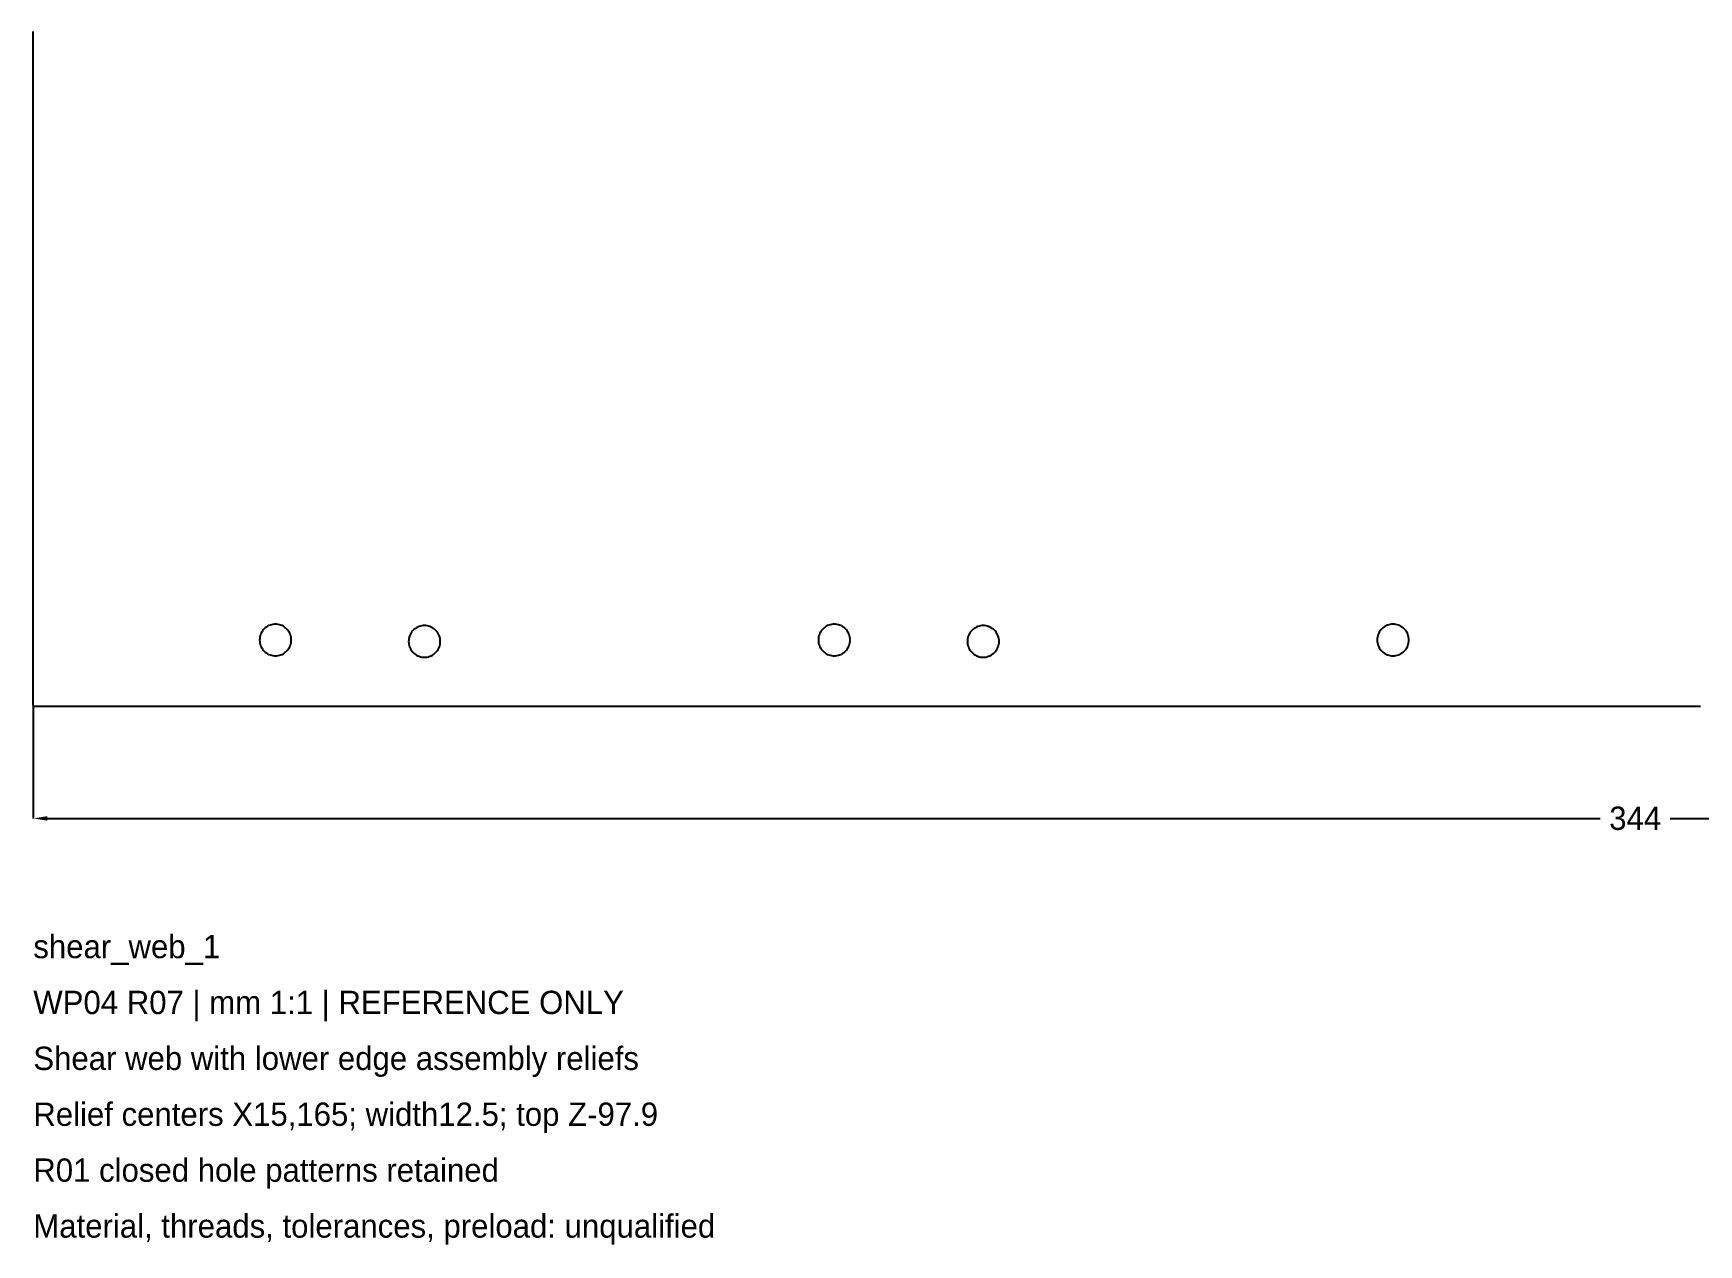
# Model space of a CAD drawing. Header units: millimetres. Extents: x 0 to 1218, y -458 to 26.
# Drawn here: x 860 to 1038.8, y -457.8 to -327.7 of the extents above; entities that cross this region are included whole.
import ezdxf

# ---------------------------------------------------------------- set-up
doc = ezdxf.new("R2010")
doc.units = ezdxf.units.MM
for name, color, linetype in [('DIMENSIONS', 2, 'Continuous'), ('GEOMETRY', 7, 'Continuous'), ('NOTES', 3, 'Continuous')]:
    doc.layers.add(name, color=color, linetype=linetype)
doc.dimstyles.get("Standard").update_dxf_attribs({"dimtxt": 2.5, "dimasz": 2.5, "dimexe": 1.25, "dimexo": 0.625, "dimtad": 1, "dimcen": 2.5, "dimazin": 3, "dimtfac": 1, "dimtmove": 0, "dimatfit": 3})

# ---------------------------------------------------------------- blocks, each defined once
blk = doc.blocks.new('_CLOSEDFILLED')
at = {"color": 0, "linetype": 'BYBLOCK'}
blk.add_solid([(-1, 0.16), (0, 0), (-1, -0.16)], dxfattribs=at)
blk = doc.blocks.new('*D11')
for p, q in [((860, -400), (860, -412)), ((1204, -400), (1204, -412)), ((861.5, -412), (1028.25, -412)), ((1035.75, -412), (1202.5, -412))]:
    blk.add_line(p, q)
at = {"layer": 'Defpoints'}
for p in [(860, -400), (1204, -400), (860, -412)]:
    blk.add_point(p, dxfattribs=at)
at = {"layer": 'DIMENSIONS', "xscale": 1.5, "yscale": 1.5, "rotation": 180}
blk.add_blockref('_CLOSEDFILLED', (860, -412), dxfattribs=at)
at = {"layer": 'DIMENSIONS', "xscale": 1.5, "yscale": 1.5}
blk.add_blockref('_CLOSEDFILLED', (1204, -412), dxfattribs=at)
at = {"layer": 'DIMENSIONS', "insert": (1032, -412), "char_height": 2.5, "attachment_point": 5}
blk.add_mtext('344', dxfattribs=at)

msp = doc.modelspace()

# ---------------------------------------------------------------- linework, layer by layer
at = {"layer": 'GEOMETRY'}
msp.add_lwpolyline([(1039.0002, -400), (1038.7503, -400), (1038.5003, -400), (1038.2503, -400), (1038.0004, -400), (1037.7504, -400), (1037.5004, -400), (1037.2505, -400), (1037.0005, -400), (1036.7505, -400), (1036.5006, -400), (1036.2506, -400), (1036.0006, -400), (1035.7507, -400), (1035.5007, -400), (1035.2507, -400), (1035.0008, -400), (1034.7508, -400), (1034.5008, -400), (1034.2509, -400), (1034.0009, -400), (1033.7509, -400), (1033.501, -400), (1033.251, -400), (1033.0011, -400), (1032.7511, -400), (1032.5011, -400), (1032.2512, -400), (1032.0012, -400), (1031.7512, -400), (1031.5013, -400), (1031.2513, -400), (1031.0013, -400), (1030.7514, -400), (1030.5014, -400), (1030.2514, -400), (1030.0015, -400), (1029.7515, -400), (1029.5015, -400), (1029.2516, -400), (1029.0016, -400), (1028.7516, -400), (1028.5017, -400), (1028.2517, -400), (1028.0017, -400), (1027.7518, -400), (1027.5018, -400), (1027.2518, -400), (1027.0019, -400), (1026.7519, -400), (1026.5019, -400), (1026.252, -400), (1026.002, -400), (1025.752, -400), (1025.5021, -400), (1025.2521, -400), (1025.0021, -400), (1024.7522, -400), (1024.5022, -400), (1024.2522, -400), (1024.0023, -400), (1023.7523, -400), (1023.5023, -400), (1023.2524, -400), (1023.0024, -400), (1022.7524, -400), (1022.5025, -400), (1022.2525, -400), (1022.0025, -400), (1021.7526, -400), (1021.5026, -400), (1021.2526, -400), (1021.0027, -400), (1020.7527, -400), (1020.5027, -400), (1020.2528, -400), (1020.0028, -400), (1019.7528, -400), (1019.5029, -400), (1019.2529, -400), (1019.003, -400), (1018.753, -400), (1018.503, -400), (1018.2531, -400), (1018.0031, -400), (1017.7531, -400), (1017.5032, -400), (1017.2532, -400), (1017.0032, -400), (1016.7533, -400), (1016.5033, -400), (1016.2533, -400), (1016.0034, -400), (1015.7534, -400), (1015.5034, -400), (1015.2535, -400), (1015.0035, -400), (1014.7535, -400), (1014.5036, -400), (1014.2536, -400), (1014.0036, -400), (1013.7537, -400), (1013.5037, -400), (1013.2537, -400), (1013.0038, -400), (1012.7538, -400), (1012.5038, -400), (1012.2539, -400), (1012.0039, -400), (1011.7539, -400), (1011.504, -400), (1011.254, -400), (1011.004, -400), (1010.7541, -400), (1010.5041, -400), (1010.2541, -400), (1010.0042, -400), (1009.7542, -400), (1009.5042, -400), (1009.2543, -400), (1009.0043, -400), (1008.7543, -400), (1008.5044, -400), (1008.2544, -400), (1008.0044, -400), (1007.7545, -400), (1007.5045, -400), (1007.2545, -400), (1007.0046, -400), (1006.7546, -400), (1006.5046, -400), (1006.2547, -400), (1006.0047, -400), (1005.7547, -400), (1005.5048, -400), (1005.2548, -400), (1005.0048, -400), (1004.7549, -400), (1004.5049, -400), (1004.255, -400), (1004.005, -400), (1003.755, -400), (1003.5051, -400), (1003.2551, -400), (1003.0051, -400), (1002.7552, -400), (1002.5052, -400), (1002.2552, -400), (1002.0053, -400), (1001.7553, -400), (1001.5053, -400), (1001.2554, -400), (1001.0054, -400), (1000.7554, -400), (1000.5055, -400), (1000.2555, -400), (1000.0055, -400), (999.7556, -400), (999.5056, -400), (999.2556, -400), (999.0057, -400), (998.7557, -400), (998.5057, -400), (998.2558, -400), (998.0058, -400), (997.7558, -400), (997.5059, -400), (997.2559, -400), (997.0059, -400), (996.756, -400), (996.506, -400), (996.256, -400), (996.0061, -400), (995.7561, -400), (995.5061, -400), (995.2562, -400), (995.0062, -400), (994.7562, -400), (994.5063, -400), (994.2563, -400), (994.0063, -400), (993.7564, -400), (993.5064, -400), (993.2564, -400), (993.0065, -400), (992.7565, -400), (992.5065, -400), (992.2566, -400), (992.0066, -400), (991.7566, -400), (991.5067, -400), (991.2567, -400), (991.0067, -400), (990.7568, -400), (990.5068, -400), (990.2569, -400), (990.0069, -400), (989.7569, -400), (989.507, -400), (989.257, -400), (989.007, -400), (988.7571, -400), (988.5071, -400), (988.2571, -400), (988.0072, -400), (987.7572, -400), (987.5072, -400), (987.2573, -400), (987.0073, -400), (986.7573, -400), (986.5074, -400), (986.2574, -400), (986.0074, -400), (985.7575, -400), (985.5075, -400), (985.2575, -400), (985.0076, -400), (984.7576, -400), (984.5076, -400), (984.2577, -400), (984.0077, -400), (983.7577, -400), (983.5078, -400), (983.2578, -400), (983.0078, -400), (982.7579, -400), (982.5079, -400), (982.2579, -400), (982.008, -400), (981.758, -400), (981.508, -400), (981.2581, -400), (981.0081, -400), (980.7581, -400), (980.5082, -400), (980.2582, -400), (980.0082, -400), (979.7583, -400), (979.5083, -400), (979.2583, -400), (979.0084, -400), (978.7584, -400), (978.5084, -400), (978.2585, -400), (978.0085, -400), (977.7585, -400), (977.5086, -400), (977.2586, -400), (977.0086, -400), (976.7587, -400), (976.5087, -400), (976.2587, -400), (976.0088, -400), (975.7588, -400), (975.5089, -400), (975.2589, -400), (975.0089, -400), (974.759, -400), (974.509, -400), (974.259, -400), (974.0091, -400), (973.7591, -400), (973.5091, -400), (973.2592, -400), (973.0092, -400), (972.7592, -400), (972.5093, -400), (972.2593, -400), (972.0093, -400), (971.7594, -400), (971.5094, -400), (971.2594, -400), (971.0095, -400), (970.7595, -400), (970.5095, -400), (970.2596, -400), (970.0096, -400), (969.7596, -400), (969.5097, -400), (969.2597, -400), (969.0097, -400), (968.7598, -400), (968.5098, -400), (968.2598, -400), (968.0099, -400), (967.7599, -400), (967.5099, -400), (967.26, -400), (967.01, -400), (966.76, -400), (966.5101, -400), (966.2601, -400), (966.0101, -400), (965.7602, -400), (965.5102, -400), (965.2602, -400), (965.0103, -400), (964.7603, -400), (964.5103, -400), (964.2604, -400), (964.0104, -400), (963.7604, -400), (963.5105, -400), (963.2605, -400), (963.0105, -400), (962.7606, -400), (962.5106, -400), (962.2606, -400), (962.0107, -400), (961.7607, -400), (961.5108, -400), (961.2608, -400), (961.0108, -400), (960.7609, -400), (960.5109, -400), (960.2609, -400), (960.011, -400), (959.761, -400), (959.511, -400), (959.2611, -400), (959.0111, -400), (958.7611, -400), (958.5112, -400), (958.2612, -400), (958.0112, -400), (957.7613, -400), (957.5113, -400), (957.2613, -400), (957.0114, -400), (956.7614, -400), (956.5114, -400), (956.2615, -400), (956.0115, -400), (955.7615, -400), (955.5116, -400), (955.2616, -400), (955.0116, -400), (954.7617, -400), (954.5117, -400), (954.2617, -400), (954.0118, -400), (953.7618, -400), (953.5118, -400), (953.2619, -400), (953.0119, -400), (952.7619, -400), (952.512, -400), (952.262, -400), (952.012, -400), (951.7621, -400), (951.5121, -400), (951.2621, -400), (951.0122, -400), (950.7622, -400), (950.5122, -400), (950.2623, -400), (950.0123, -400), (949.7623, -400), (949.5124, -400), (949.2624, -400), (949.0124, -400), (948.7625, -400), (948.5125, -400), (948.2625, -400), (948.0126, -400), (947.7626, -400), (947.5126, -400), (947.2627, -400), (947.0127, -400), (946.7628, -400), (946.5128, -400), (946.2628, -400), (946.0129, -400), (945.7629, -400), (945.5129, -400), (945.263, -400), (945.013, -400), (944.763, -400), (944.5131, -400), (944.2631, -400), (944.0131, -400), (943.7632, -400), (943.5132, -400), (943.2632, -400), (943.0133, -400), (942.7633, -400), (942.5133, -400), (942.2634, -400), (942.0134, -400), (941.7634, -400), (941.5135, -400), (941.2635, -400), (941.0135, -400), (940.7636, -400), (940.5136, -400), (940.2636, -400), (940.0137, -400), (939.7637, -400), (939.5137, -400), (939.2638, -400), (939.0138, -400), (938.7638, -400), (938.5139, -400), (938.2639, -400), (938.0139, -400), (937.764, -400), (937.514, -400), (937.264, -400), (937.0141, -400), (936.7641, -400), (936.5141, -400), (936.2642, -400), (936.0142, -400), (935.7642, -400), (935.5143, -400), (935.2643, -400), (935.0143, -400), (934.7644, -400), (934.5144, -400), (934.2644, -400), (934.0145, -400), (933.7645, -400), (933.5145, -400), (933.2646, -400), (933.0146, -400), (932.7647, -400), (932.5147, -400), (932.2647, -400), (932.0148, -400), (931.7648, -400), (931.5148, -400), (931.2649, -400), (931.0149, -400), (930.7649, -400), (930.515, -400), (930.265, -400), (930.015, -400), (929.7651, -400), (929.5151, -400), (929.2651, -400), (929.0152, -400), (928.7652, -400), (928.5152, -400), (928.2653, -400), (928.0153, -400), (927.7653, -400), (927.5154, -400), (927.2654, -400), (927.0154, -400), (926.7655, -400), (926.5155, -400), (926.2655, -400), (926.0156, -400), (925.7656, -400), (925.5156, -400), (925.2657, -400), (925.0157, -400), (924.7657, -400), (924.5158, -400), (924.2658, -400), (924.0158, -400), (923.7659, -400), (923.5159, -400), (923.2659, -400), (923.016, -400), (922.766, -400), (922.516, -400), (922.2661, -400), (922.0161, -400), (921.7661, -400), (921.5162, -400), (921.2662, -400), (921.0162, -400), (920.7663, -400), (920.5163, -400), (920.2663, -400), (920.0164, -400), (919.7664, -400), (919.5164, -400), (919.2665, -400), (919.0165, -400), (918.7665, -400), (918.5166, -400), (918.2666, -400), (918.0167, -400), (917.7667, -400), (917.5167, -400), (917.2668, -400), (917.0168, -400), (916.7668, -400), (916.5169, -400), (916.2669, -400), (916.0169, -400), (915.767, -400), (915.517, -400), (915.267, -400), (915.0171, -400), (914.7671, -400), (914.5171, -400), (914.2672, -400), (914.0172, -400), (913.7672, -400), (913.5173, -400), (913.2673, -400), (913.0173, -400), (912.7674, -400), (912.5174, -400), (912.2674, -400), (912.0175, -400), (911.7675, -400), (911.5175, -400), (911.2676, -400), (911.0176, -400), (910.7676, -400), (910.5177, -400), (910.2677, -400), (910.0177, -400), (909.7678, -400), (909.5178, -400), (909.2678, -400), (909.0179, -400), (908.7679, -400), (908.5179, -400), (908.268, -400), (908.018, -400), (907.768, -400), (907.5181, -400), (907.2681, -400), (907.0181, -400), (906.7682, -400), (906.5182, -400), (906.2682, -400), (906.0183, -400), (905.7683, -400), (905.5183, -400), (905.2684, -400), (905.0184, -400), (904.7684, -400), (904.5185, -400), (904.2685, -400), (904.0186, -400), (903.7686, -400), (903.5186, -400), (903.2687, -400), (903.0187, -400), (902.7687, -400), (902.5188, -400), (902.2688, -400), (902.0188, -400), (901.7689, -400), (901.5189, -400), (901.2689, -400), (901.019, -400), (900.769, -400), (900.519, -400), (900.2691, -400), (900.0191, -400), (899.7691, -400), (899.5192, -400), (899.2692, -400), (899.0192, -400), (898.7693, -400), (898.5193, -400), (898.2693, -400), (898.0194, -400), (897.7694, -400), (897.5194, -400), (897.2695, -400), (897.0195, -400), (896.7695, -400), (896.5196, -400), (896.2696, -400), (896.0196, -400), (895.7697, -400), (895.5197, -400), (895.2697, -400), (895.0198, -400), (894.7698, -400), (894.5198, -400), (894.2699, -400), (894.0199, -400), (893.7699, -400), (893.52, -400), (893.27, -400), (893.02, -400), (892.7701, -400), (892.5201, -400), (892.2701, -400), (892.0202, -400), (891.7702, -400), (891.5202, -400), (891.2703, -400), (891.0203, -400), (890.7703, -400), (890.5204, -400), (890.2704, -400), (890.0204, -400), (889.7705, -400), (889.5205, -400), (889.2706, -400), (889.0206, -400), (888.7706, -400), (888.5207, -400), (888.2707, -400), (888.0207, -400), (887.7708, -400), (887.5208, -400), (887.2708, -400), (887.0209, -400), (886.7709, -400), (886.5209, -400), (886.271, -400), (886.021, -400), (885.771, -400), (885.5211, -400), (885.2711, -400), (885.0211, -400), (884.7712, -400), (884.5212, -400), (884.2712, -400), (884.0213, -400), (883.7713, -400), (883.5213, -400), (883.2714, -400), (883.0214, -400), (882.7714, -400), (882.5215, -400), (882.2715, -400), (882.0215, -400), (881.7716, -400), (881.5216, -400), (881.2716, -400), (881.0217, -400), (880.7717, -400), (880.5217, -400), (880.2718, -400), (880.0218, -400), (879.7718, -400), (879.5219, -400), (879.2719, -400), (879.0219, -400), (878.772, -400), (878.522, -400), (878.272, -400), (878.0221, -400), (877.7721, -400), (877.5221, -400), (877.2722, -400), (877.0222, -400), (876.7722, -400), (876.5223, -400), (876.2723, -400), (876.0223, -400), (875.7724, -400), (875.5224, -400), (875.2725, -400), (875.0225, -400), (874.7725, -400), (874.5226, -400), (874.2726, -400), (874.0226, -400), (873.7727, -400), (873.5227, -400), (873.2727, -400), (873.0228, -400), (872.7728, -400), (872.5228, -400), (872.2729, -400), (872.0229, -400), (871.7729, -400), (871.523, -400), (871.273, -400), (871.023, -400), (870.7731, -400), (870.5231, -400), (870.2731, -400), (870.0232, -400), (869.7732, -400), (869.5232, -400), (869.2733, -400), (869.0233, -400), (868.7733, -400), (868.5234, -400), (868.2734, -400), (868.0234, -400), (867.7735, -400), (867.5235, -400), (867.2735, -400), (867.0236, -400), (866.7736, -400), (866.5236, -400), (866.2737, -400), (866.0237, -400), (865.7737, -400), (865.5238, -400), (865.2738, -400), (865.0238, -400), (864.7739, -400), (864.5239, -400), (864.2739, -400), (864.024, -400), (863.774, -400), (863.524, -400), (863.2741, -400), (863.0241, -400), (862.7741, -400), (862.5242, -400), (862.2742, -400), (862.0242, -400), (861.7743, -400), (861.5243, -400), (861.2743, -400), (861.0244, -400), (860.7744, -400), (860.5245, -400), (860.2745, -400), (860.0245, -400), (860, -399.7746), (860, -399.5246), (860, -399.2746), (860, -399.0247), (860, -398.7747), (860, -398.5247), (860, -398.2748), (860, -398.0248), (860, -397.7748), (860, -397.5249), (860, -397.2749), (860, -397.0249), (860, -396.775), (860, -396.525), (860, -396.275), (860, -396.0251), (860, -395.7751), (860, -395.5251), (860, -395.2752), (860, -395.0252), (860, -394.7752), (860, -394.5253), (860, -394.2753), (860, -394.0253), (860, -393.7754), (860, -393.5254), (860, -393.2754), (860, -393.0255), (860, -392.7755), (860, -392.5255), (860, -392.2756), (860, -392.0256), (860, -391.7756), (860, -391.5257), (860, -391.2757), (860, -391.0257), (860, -390.7758), (860, -390.5258), (860, -390.2758), (860, -390.0259), (860, -389.7759), (860, -389.5259), (860, -389.276), (860, -389.026), (860, -388.776), (860, -388.5261), (860, -388.2761), (860, -388.0261), (860, -387.7762), (860, -387.5262), (860, -387.2762), (860, -387.0263), (860, -386.7763), (860, -386.5264), (860, -386.2764), (860, -386.0264), (860, -385.7765), (860, -385.5265), (860, -385.2765), (860, -385.0266), (860, -384.7766), (860, -384.5266), (860, -384.2767), (860, -384.0267), (860, -383.7767), (860, -383.5268), (860, -383.2768), (860, -383.0268), (860, -382.7769), (860, -382.5269), (860, -382.2769), (860, -382.027), (860, -381.777), (860, -381.527), (860, -381.2771), (860, -381.0271), (860, -380.7771), (860, -380.5272), (860, -380.2772), (860, -380.0272), (860, -379.7773), (860, -379.5273), (860, -379.2773), (860, -379.0274), (860, -378.7774), (860, -378.5274), (860, -378.2775), (860, -378.0275), (860, -377.7775), (860, -377.5276), (860, -377.2776), (860, -377.0276), (860, -376.7777), (860, -376.5277), (860, -376.2777), (860, -376.0278), (860, -375.7778), (860, -375.5278), (860, -375.2779), (860, -375.0279), (860, -374.7779), (860, -374.528), (860, -374.278), (860, -374.028), (860, -373.7781), (860, -373.5281), (860, -373.2781), (860, -373.0282), (860, -372.7782), (860, -372.5283), (860, -372.2783), (860, -372.0283), (860, -371.7784), (860, -371.5284), (860, -371.2784), (860, -371.0285), (860, -370.7785), (860, -370.5285), (860, -370.2786), (860, -370.0286), (860, -369.7786), (860, -369.5287), (860, -369.2787), (860, -369.0287), (860, -368.7788), (860, -368.5288), (860, -368.2788), (860, -368.0289), (860, -367.7789), (860, -367.5289), (860, -367.279), (860, -367.029), (860, -366.779), (860, -366.5291), (860, -366.2791), (860, -366.0291), (860, -365.7792), (860, -365.5292), (860, -365.2792), (860, -365.0293), (860, -364.7793), (860, -364.5293), (860, -364.2794), (860, -364.0294), (860, -363.7794), (860, -363.5295), (860, -363.2795), (860, -363.0295), (860, -362.7796), (860, -362.5296), (860, -362.2796), (860, -362.0297), (860, -361.7797), (860, -361.5297), (860, -361.2798), (860, -361.0298), (860, -360.7798), (860, -360.5299), (860, -360.2799), (860, -360.0299), (860, -359.78), (860, -359.53), (860, -359.28), (860, -359.0301), (860, -358.7801), (860, -358.5301), (860, -358.2802), (860, -358.0302), (860, -357.7803), (860, -357.5303), (860, -357.2803), (860, -357.0304), (860, -356.7804), (860, -356.5304), (860, -356.2805), (860, -356.0305), (860, -355.7805), (860, -355.5306), (860, -355.2806), (860, -355.0306), (860, -354.7807), (860, -354.5307), (860, -354.2807), (860, -354.0308), (860, -353.7808), (860, -353.5308), (860, -353.2809), (860, -353.0309), (860, -352.7809), (860, -352.531), (860, -352.281), (860, -352.031), (860, -351.7811), (860, -351.5311), (860, -351.2811), (860, -351.0312), (860, -350.7812), (860, -350.5312), (860, -350.2813), (860, -350.0313), (860, -349.7813), (860, -349.5314), (860, -349.2814), (860, -349.0314), (860, -348.7815), (860, -348.5315), (860, -348.2815), (860, -348.0316), (860, -347.7816), (860, -347.5316), (860, -347.2817), (860, -347.0317), (860, -346.7817), (860, -346.5318), (860, -346.2818), (860, -346.0318), (860, -345.7819), (860, -345.5319), (860, -345.2819), (860, -345.032), (860, -344.782), (860, -344.532), (860, -344.2821), (860, -344.0321), (860, -343.7822), (860, -343.5322), (860, -343.2822), (860, -343.0323), (860, -342.7823), (860, -342.5323), (860, -342.2824), (860, -342.0324), (860, -341.7824), (860, -341.5325), (860, -341.2825), (860, -341.0325), (860, -340.7826), (860, -340.5326), (860, -340.2826), (860, -340.0327), (860, -339.7827), (860, -339.5327), (860, -339.2828), (860, -339.0328), (860, -338.7828), (860, -338.5329), (860, -338.2829), (860, -338.0329), (860, -337.783), (860, -337.533), (860, -337.283), (860, -337.0331), (860, -336.7831), (860, -336.5331), (860, -336.2832), (860, -336.0332), (860, -335.7832), (860, -335.5333), (860, -335.2833), (860, -335.0333), (860, -334.7834), (860, -334.5334), (860, -334.2834), (860, -334.0335), (860, -333.7835), (860, -333.5335), (860, -333.2836), (860, -333.0336), (860, -332.7836), (860, -332.5337), (860, -332.2837), (860, -332.0337), (860, -331.7838), (860, -331.5338), (860, -331.2838), (860, -331.0339), (860, -330.7839), (860, -330.5339), (860, -330.284), (860, -330.034), (860, -329.784), (860, -329.5341), (860, -329.2841), (860, -329.0342), (860, -328.7842), (860, -328.5342), (860, -328.2843), (860, -328.0343), (860, -327.7843), (860, -327.5344)], dxfattribs=at)
for points in [[(887.7, -392.85), (887.6935, -392.7018), (887.6742, -392.5548), (887.6421, -392.41), (887.5975, -392.2686), (887.5407, -392.1315), (887.4722, -392), (887.3926, -391.8749), (887.3023, -391.7573), (887.2021, -391.6479), (887.0927, -391.5477), (886.9751, -391.4574), (886.85, -391.3778), (886.7185, -391.3093), (886.5814, -391.2525), (886.44, -391.2079), (886.2952, -391.1758), (886.1482, -391.1565), (886, -391.15), (885.8518, -391.1565), (885.7048, -391.1758), (885.56, -391.2079), (885.4186, -391.2525), (885.2815, -391.3093), (885.15, -391.3778), (885.0249, -391.4574), (884.9073, -391.5477), (884.7979, -391.6479), (884.6977, -391.7573), (884.6074, -391.8749), (884.5278, -392), (884.4593, -392.1315), (884.4025, -392.2686), (884.3579, -392.41), (884.3258, -392.5548), (884.3065, -392.7018), (884.3, -392.85), (884.3065, -392.9982), (884.3258, -393.1452), (884.3579, -393.29), (884.4025, -393.4314), (884.4593, -393.5685), (884.5278, -393.7), (884.6074, -393.8251), (884.6977, -393.9427), (884.7979, -394.0521), (884.9073, -394.1523), (885.0249, -394.2426), (885.15, -394.3222), (885.2815, -394.3907), (885.4186, -394.4475), (885.56, -394.4921), (885.7048, -394.5242), (885.8518, -394.5435), (886, -394.55), (886.1482, -394.5435), (886.2952, -394.5242), (886.44, -394.4921), (886.5814, -394.4475), (886.7185, -394.3907), (886.85, -394.3222), (886.9751, -394.2426), (887.0927, -394.1523), (887.2021, -394.0521), (887.3023, -393.9427), (887.3926, -393.8251), (887.4722, -393.7), (887.5407, -393.5685), (887.5975, -393.4314), (887.6421, -393.29), (887.6742, -393.1452), (887.6935, -392.9982)], [(903.7, -393), (903.6935, -392.8518), (903.6742, -392.7048), (903.6421, -392.56), (903.5975, -392.4186), (903.5407, -392.2815), (903.4722, -392.15), (903.3926, -392.0249), (903.3023, -391.9073), (903.2021, -391.7979), (903.0927, -391.6977), (902.9751, -391.6074), (902.85, -391.5278), (902.7185, -391.4593), (902.5814, -391.4025), (902.44, -391.3579), (902.2952, -391.3258), (902.1482, -391.3065), (902, -391.3), (901.8518, -391.3065), (901.7048, -391.3258), (901.56, -391.3579), (901.4186, -391.4025), (901.2815, -391.4593), (901.15, -391.5278), (901.0249, -391.6074), (900.9073, -391.6977), (900.7979, -391.7979), (900.6977, -391.9073), (900.6074, -392.0249), (900.5278, -392.15), (900.4593, -392.2815), (900.4025, -392.4186), (900.3579, -392.56), (900.3258, -392.7048), (900.3065, -392.8518), (900.3, -393), (900.3065, -393.1482), (900.3258, -393.2952), (900.3579, -393.44), (900.4025, -393.5814), (900.4593, -393.7185), (900.5278, -393.85), (900.6074, -393.9751), (900.6977, -394.0927), (900.7979, -394.2021), (900.9073, -394.3023), (901.0249, -394.3926), (901.15, -394.4722), (901.2815, -394.5407), (901.4186, -394.5975), (901.56, -394.6421), (901.7048, -394.6742), (901.8518, -394.6935), (902, -394.7), (902.1482, -394.6935), (902.2952, -394.6742), (902.44, -394.6421), (902.5814, -394.5975), (902.7185, -394.5407), (902.85, -394.4722), (902.9751, -394.3926), (903.0927, -394.3023), (903.2021, -394.2021), (903.3023, -394.0927), (903.3926, -393.9751), (903.4722, -393.85), (903.5407, -393.7185), (903.5975, -393.5814), (903.6421, -393.44), (903.6742, -393.2952), (903.6935, -393.1482)], [(947.7, -392.85), (947.6935, -392.7018), (947.6742, -392.5548), (947.6421, -392.41), (947.5975, -392.2686), (947.5407, -392.1315), (947.4722, -392), (947.3926, -391.8749), (947.3023, -391.7573), (947.2021, -391.6479), (947.0927, -391.5477), (946.9751, -391.4574), (946.85, -391.3778), (946.7185, -391.3093), (946.5814, -391.2525), (946.44, -391.2079), (946.2952, -391.1758), (946.1482, -391.1565), (946, -391.15), (945.8518, -391.1565), (945.7048, -391.1758), (945.56, -391.2079), (945.4186, -391.2525), (945.2815, -391.3093), (945.15, -391.3778), (945.0249, -391.4574), (944.9073, -391.5477), (944.7979, -391.6479), (944.6977, -391.7573), (944.6074, -391.8749), (944.5278, -392), (944.4593, -392.1315), (944.4025, -392.2686), (944.3579, -392.41), (944.3258, -392.5548), (944.3065, -392.7018), (944.3, -392.85), (944.3065, -392.9982), (944.3258, -393.1452), (944.3579, -393.29), (944.4025, -393.4314), (944.4593, -393.5685), (944.5278, -393.7), (944.6074, -393.8251), (944.6977, -393.9427), (944.7979, -394.0521), (944.9073, -394.1523), (945.0249, -394.2426), (945.15, -394.3222), (945.2815, -394.3907), (945.4186, -394.4475), (945.56, -394.4921), (945.7048, -394.5242), (945.8518, -394.5435), (946, -394.55), (946.1482, -394.5435), (946.2952, -394.5242), (946.44, -394.4921), (946.5814, -394.4475), (946.7185, -394.3907), (946.85, -394.3222), (946.9751, -394.2426), (947.0927, -394.1523), (947.2021, -394.0521), (947.3023, -393.9427), (947.3926, -393.8251), (947.4722, -393.7), (947.5407, -393.5685), (947.5975, -393.4314), (947.6421, -393.29), (947.6742, -393.1452), (947.6935, -392.9982)], [(963.7, -393), (963.6935, -392.8518), (963.6742, -392.7048), (963.6421, -392.56), (963.5975, -392.4186), (963.5407, -392.2815), (963.4722, -392.15), (963.3926, -392.0249), (963.3023, -391.9073), (963.2021, -391.7979), (963.0927, -391.6977), (962.9751, -391.6074), (962.85, -391.5278), (962.7185, -391.4593), (962.5814, -391.4025), (962.44, -391.3579), (962.2952, -391.3258), (962.1482, -391.3065), (962, -391.3), (961.8518, -391.3065), (961.7048, -391.3258), (961.56, -391.3579), (961.4186, -391.4025), (961.2815, -391.4593), (961.15, -391.5278), (961.0249, -391.6074), (960.9073, -391.6977), (960.7979, -391.7979), (960.6977, -391.9073), (960.6074, -392.0249), (960.5278, -392.15), (960.4593, -392.2815), (960.4025, -392.4186), (960.3579, -392.56), (960.3258, -392.7048), (960.3065, -392.8518), (960.3, -393), (960.3065, -393.1482), (960.3258, -393.2952), (960.3579, -393.44), (960.4025, -393.5814), (960.4593, -393.7185), (960.5278, -393.85), (960.6074, -393.9751), (960.6977, -394.0927), (960.7979, -394.2021), (960.9073, -394.3023), (961.0249, -394.3926), (961.15, -394.4722), (961.2815, -394.5407), (961.4186, -394.5975), (961.56, -394.6421), (961.7048, -394.6742), (961.8518, -394.6935), (962, -394.7), (962.1482, -394.6935), (962.2952, -394.6742), (962.44, -394.6421), (962.5814, -394.5975), (962.7185, -394.5407), (962.85, -394.4722), (962.9751, -394.3926), (963.0927, -394.3023), (963.2021, -394.2021), (963.3023, -394.0927), (963.3926, -393.9751), (963.4722, -393.85), (963.5407, -393.7185), (963.5975, -393.5814), (963.6421, -393.44), (963.6742, -393.2952), (963.6935, -393.1482)], [(1007.7, -392.85), (1007.6935, -392.7018), (1007.6742, -392.5548), (1007.6421, -392.41), (1007.5975, -392.2686), (1007.5407, -392.1315), (1007.4722, -392), (1007.3926, -391.8749), (1007.3023, -391.7573), (1007.2021, -391.6479), (1007.0927, -391.5477), (1006.9751, -391.4574), (1006.85, -391.3778), (1006.7185, -391.3093), (1006.5814, -391.2525), (1006.44, -391.2079), (1006.2952, -391.1758), (1006.1482, -391.1565), (1006, -391.15), (1005.8518, -391.1565), (1005.7048, -391.1758), (1005.56, -391.2079), (1005.4186, -391.2525), (1005.2815, -391.3093), (1005.15, -391.3778), (1005.0249, -391.4574), (1004.9073, -391.5477), (1004.7979, -391.6479), (1004.6977, -391.7573), (1004.6074, -391.8749), (1004.5278, -392), (1004.4593, -392.1315), (1004.4025, -392.2686), (1004.3579, -392.41), (1004.3258, -392.5548), (1004.3065, -392.7018), (1004.3, -392.85), (1004.3065, -392.9982), (1004.3258, -393.1452), (1004.3579, -393.29), (1004.4025, -393.4314), (1004.4593, -393.5685), (1004.5278, -393.7), (1004.6074, -393.8251), (1004.6977, -393.9427), (1004.7979, -394.0521), (1004.9073, -394.1523), (1005.0249, -394.2426), (1005.15, -394.3222), (1005.2815, -394.3907), (1005.4186, -394.4475), (1005.56, -394.4921), (1005.7048, -394.5242), (1005.8518, -394.5435), (1006, -394.55), (1006.1482, -394.5435), (1006.2952, -394.5242), (1006.44, -394.4921), (1006.5814, -394.4475), (1006.7185, -394.3907), (1006.85, -394.3222), (1006.9751, -394.2426), (1007.0927, -394.1523), (1007.2021, -394.0521), (1007.3023, -393.9427), (1007.3926, -393.8251), (1007.4722, -393.7), (1007.5407, -393.5685), (1007.5975, -393.4314), (1007.6421, -393.29), (1007.6742, -393.1452), (1007.6935, -392.9982)]]:
    msp.add_lwpolyline(points, close=True, dxfattribs=at)

# ---------------------------------------------------------------- texts
at = {"layer": 'NOTES'}
for s, p in [('shear_web_1', (860, -427)), ('WP04 R07 | mm 1:1 | REFERENCE ONLY', (860, -433)), ('Shear web with lower edge assembly reliefs', (860, -439)), ('Relief centers X15,165; width12.5; top Z-97.9', (860, -445)), ('R01 closed hole patterns retained', (860, -451)), ('Material, threads, tolerances, preload: unqualified', (860, -457))]:
    msp.add_text(s, height=2.5, dxfattribs=at).set_placement(p)

# ---------------------------------------------------------------- dimensions: what is measured, and where the dimension line sits
at = {"layer": 'DIMENSIONS'}
dim = msp.add_linear_dim(base=(860, -412), p1=(860, -400), p2=(1204, -400), dimstyle='Standard', override={"dimtxt": 2.5, "dimasz": 1.5, "dimdec": 3}, dxfattribs=at)
dim.commit()
dim.dimension.update_dxf_attribs({"geometry": '*D11', "text_midpoint": (1032, -412)})

doc.saveas('drawing.dxf')
